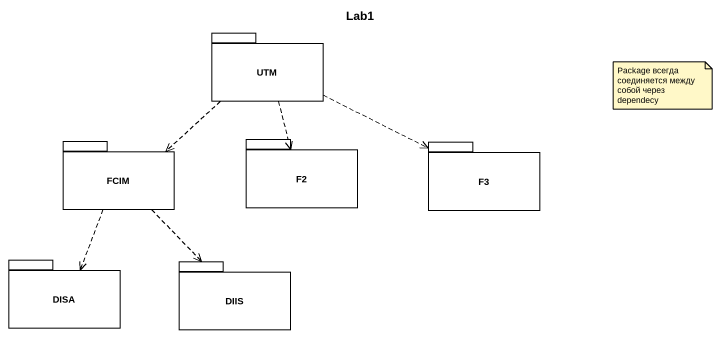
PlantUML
@startuml
title Lab1
package UTM {
}
package FCIM {
}
package F2 {
}
package F3 {
}
package DISA {
}
package DIIS {
}
UTM ..> FCIM
UTM ..> F2
UTM .right.> F3
FCIM ..> DISA
FCIM ..> DIIS
note as N1
  Package всегда соединяется между собой через dependecy
end note
@enduml
